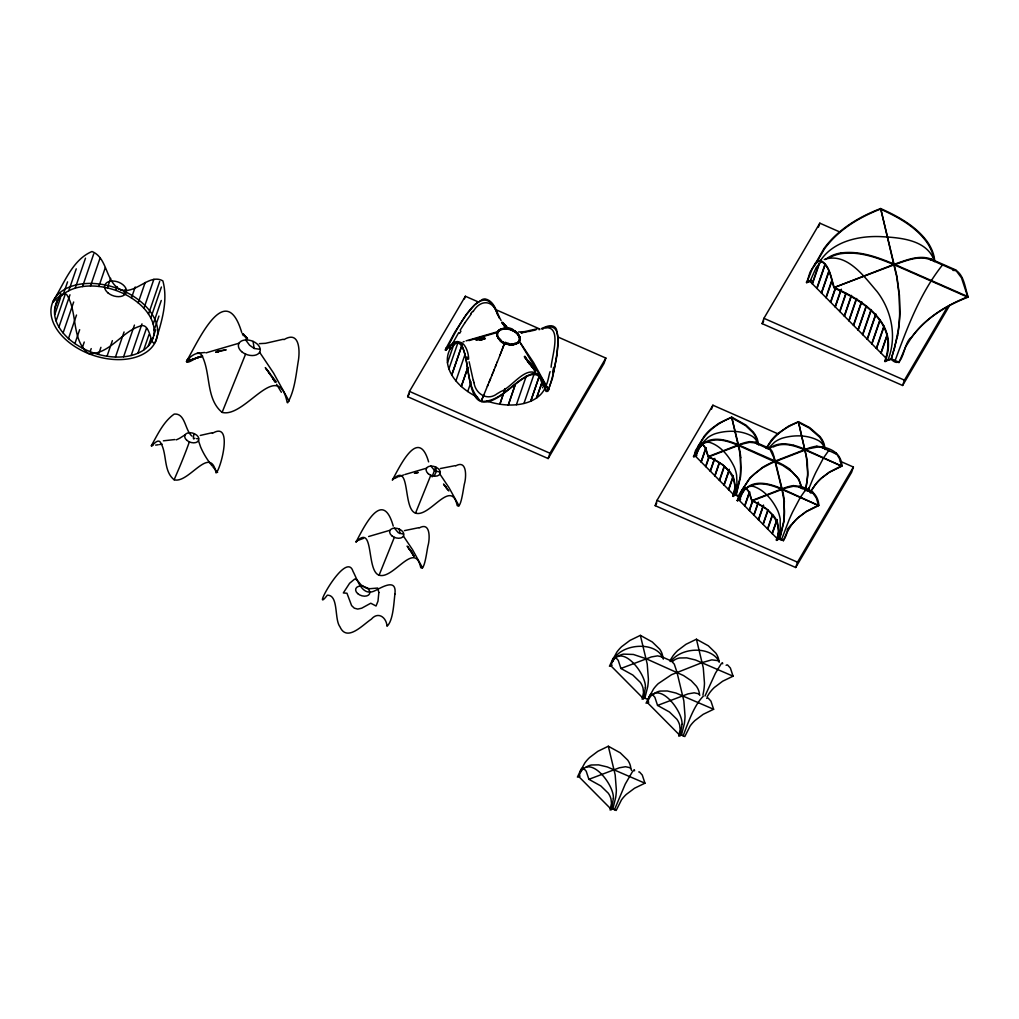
<?xml version="1.0" encoding="UTF-8"?>
<svg xmlns="http://www.w3.org/2000/svg" width="1019" height="1019" viewBox="0 0 1019 1019"><rect width="100%" height="100%" fill="white"/><g stroke="black" fill="none" stroke-linecap="round" stroke-linejoin="round"><path stroke-width="1.5" d="M634.57 770.797L634.315 769.676L632.289 771.918L625.233 784.133L614.47 809.723M722.675 663.789L722.433 662.668L721.095 663.955L715.44 673.202L704.995 695.99M897.599 335.71L891.307 359.363L884.67 361.286C887.804 353.083 888.988 344.002 886.938 335.391A44.963 34.047 30.4 0 0 880.416 321.163C869.054 305.42 851.4 295.879 834.102 288.033C830.918 279.028 830.167 266.379 821.021 261.259A44.963 13.145 -86.1 0 0 815.799 263.641L812.232 268.991L806.73 282.683L810.016 272.251L815.493 262.978A45.575 13.489 -86.2 0 1 820.83 260.546C830.154 265.628 831.02 278.416 834.281 287.498L894.147 264.774C905.738 261.004 919.125 254.699 931.162 260.049M702.932 695.085L703.823 690.372A18.852 5.515 -86.1 0 0 704.473 683.099L703.288 667.865L696.436 639.231L686.016 644.275L677.737 650.504A18.852 8.763 -44.8 0 0 672.935 655.943L670.413 659.943M551.126 367.235C551.585 357.019 563.329 323.609 543.407 328.143M805.379 490.305L807.035 481.172A24.239 7.082 -86.1 0 0 807.647 471.937L806.347 456.321L798.386 421.675L809.697 427.598L820.015 436.591A24.813 18.801 29.6 0 1 824.167 444.131L825.237 449.532M805.851 489.54L807.787 475.096L807.29 460.97L798.386 421.675L788.566 426.146L777.675 433.674A24.813 11.668 -44.3 0 0 771.154 440.488L766.059 448.284M550.133 371.617C548.668 374.508 547.063 391.245 542.796 385.348M194.221 433.635L193.585 436.043A77.495 5.057 -63.9 0 0 193.737 438.692M885.116 361.758C888.288 353.453 889.485 344.256 887.422 335.531A45.575 34.519 30.8 0 0 880.862 321.112C869.474 305.178 851.706 295.485 834.281 287.498L894.325 264.239C905.674 260.38 918.31 254.788 930.347 258.775L955.937 270.035M736.342 494.928L732.712 496.024C740.788 478.229 723.808 462.435 708.332 457.009L705.084 447.468L702.486 444.475A24.239 7.082 -86.1 0 0 699.747 445.023L696.856 449.137L693.837 456.805L695.455 450.742L699.454 444.348A24.813 7.426 -86.4 0 1 702.32 443.774L705.938 448.627L708.332 457.009L741.565 444.22L749.691 442.322L755.257 442.908L770.109 449.659L774.274 458.614L781.891 489.387L783.7 498.851L784.503 511.321A24.239 7.082 -86.1 0 1 783.891 520.556L779.56 538.745L776.312 539.994L779.943 538.911M733.17 496.495L735.158 487.553L734.088 479.287A24.813 18.775 31.3 0 0 729.973 471.67L722.802 464.715L708.511 456.474L738.469 444.87A56.962 26.545 -44.8 0 1 750.201 441.558M776.312 539.994C784.388 522.212 767.409 506.418 751.933 500.979L748.685 491.451L746.086 488.458A24.239 7.082 -86.1 0 0 743.348 489.005L740.456 493.12L737.438 500.775L739.055 494.724L743.055 488.33A24.813 7.426 -86.4 0 1 745.921 487.757L749.538 492.597L751.933 500.979L785.165 488.19L793.291 486.292L798.858 486.891L812.818 493.043L816.257 497.832L818.665 505.577L806.207 511.729L798.476 517.474A24.239 11.273 -44.8 0 0 792.12 524.174C786.082 526.887 786.732 545.534 779.242 538.86M776.771 540.465L778.745 531.536L777.688 523.256A24.813 18.775 31.3 0 0 773.574 515.652L766.403 508.698L752.111 500.456L782.07 488.853A56.962 26.545 -44.8 0 1 793.801 485.541M887.918 360.025C897.14 337.289 891.816 310.795 877.117 291.612C864.316 276.824 846.789 251.82 824.269 259.488M777.93 539.369L780.248 530.466L780.197 519.053A22.711 13.757 68.8 0 0 777.79 510.812C772.81 500.52 764.823 490.228 753.652 486.471A22.711 13.757 68.8 0 0 748.29 486.865C743.068 489.247 740.788 495.068 739.055 500.151L776.822 538.249M612.177 665.178L609.451 666.235L613.247 658.249A18.852 5.515 -86.1 0 1 615.438 657.255L618.24 660.337L620.928 668.477L632.837 675.049L640.34 682.361A18.852 14.279 30.4 0 1 643.065 688.322L643.511 692.525L642.123 699.187L644.836 698.13L647.753 686.513A18.852 5.515 -86.1 0 0 648.402 679.24L647.218 664.006L640.365 635.372L629.946 640.416L621.666 646.645A18.852 8.763 -44.8 0 0 616.864 652.096L612.355 660.388M580.142 776.032L577.416 777.089L581.212 769.103A18.852 5.515 -86.1 0 1 583.403 768.109L586.205 771.192L588.88 779.331L600.79 785.916L608.292 793.215A18.852 14.279 30.4 0 1 611.031 799.189L611.476 803.392L610.075 810.041L612.801 808.984L615.718 797.367A18.852 5.515 -86.1 0 0 616.355 790.094L615.183 774.86L608.318 746.239L597.898 751.283L589.632 757.499A18.852 8.763 -44.8 0 0 584.83 762.951L580.308 771.243M732.712 496.024L735.96 494.763L740.291 476.586A24.239 7.082 -86.1 0 0 740.902 467.339L739.616 451.723L731.655 417.089L746.048 425.152L753.27 432.005A24.813 18.801 29.6 0 1 757.435 439.546L758.136 442.208M648.81 702.129L646.084 703.186L649.88 695.2A18.852 5.515 -86.1 0 1 652.071 694.194L654.873 697.289L657.561 705.428L669.458 712.001L676.96 719.312A18.852 14.279 30.4 0 1 679.698 725.273L680.144 729.477L678.743 736.138L681.469 735.081L684.386 723.465A18.852 5.515 -86.1 0 0 685.035 716.191L683.851 700.957L676.998 672.323L674.311 664.184L671.508 661.102A18.852 5.515 -86.1 0 0 670.056 661.458M884.67 361.286L891.166 358.777L894.593 347.874L898.108 331.06A44.963 13.145 -86.1 0 0 899.65 313.712L899.229 295.816L896.835 277.372L880.658 208.538C898.121 216.423 915.941 226.001 927.405 241.86A45.575 34.519 30 0 1 934.003 256.215L934.869 261.221M512.99 344.498L514.964 343.721M56.185 303.522L57.319 300.223M54.708 309.012L57.535 300.745M59.089 298.554L60.834 293.485M54.669 314.871L60.554 297.714M63.318 294.274L67.56 281.868M56.096 320.934L65.152 294.478M68.744 290.772L76.259 268.825M58.936 326.997L69.967 294.771M75.215 288.186L85.494 258.164M63.102 332.92L73.686 302.006M82.539 286.568L93.723 253.884M68.49 338.486L76.514 315.037M90.5 285.982L100.002 258.227M74.909 343.569L79.66 329.685M98.868 286.441L105.288 267.679M82.208 348.001L84.246 342.04M107.39 287.918L110.663 278.365M90.143 351.67L91.2 348.587M115.835 290.39L117.109 286.67M98.499 354.434L100.932 347.326M123.936 293.765L125.413 289.434M107.02 356.242L112.37 340.652M131.464 297.968L135.209 287.001M115.478 357.032L124.063 331.965M138.189 302.847L145.169 282.454M123.592 356.79L134.444 325.086M143.934 308.286L153.856 279.295M131.158 355.504L141.985 323.876M148.507 314.107L159.703 281.422M137.922 353.224L146.456 328.309M150.799 318.017L161.41 287.014M143.704 350.014L148.991 334.589M153.181 324.106L161.269 300.478M148.341 345.963L150.736 338.983M154.136 330.118L158.951 316.056M151.678 341.212L152.735 338.142M153.627 335.875L155.703 329.799M558.068 337.047L605.859 358.089L604.038 363.401L548.158 458.55L407.651 396.709L409.472 391.398L465.365 296.249L478.395 301.981M464.46 298.898L465.365 296.249M447.468 362.815L453.417 345.67M448.908 368.865L458.028 342.435M451.735 374.941L462.269 344.18M451.812 374.967L462.346 344.205M455.913 380.851L465.046 354.383M461.289 386.43L467.81 367.362M461.352 386.456L467.887 367.388M467.708 391.513L471.109 381.807M499.832 404.186L505.169 388.596L499.896 404.212M508.277 404.976L515.347 384.329L508.341 405.002M516.404 404.721L526.339 375.935M523.957 403.435L534.338 373.349M530.721 401.155L539.255 376.24L530.797 401.18M536.503 397.958L541.942 382.889M536.58 397.97L541.853 382.558M548.158 458.55L549.967 453.238L605.859 358.089M840.369 461.314L853.4 467.046L851.591 472.357L795.699 567.507L655.204 505.666L657.013 500.354L712.905 405.205L778.083 433.89M711.542 409.192L712.905 405.205M701.021 461.874L705.823 447.838M701.301 461.976L706.103 447.927M705.594 466.498L709.02 456.499M705.874 466.587L709.3 456.601M710.179 471.109L714.077 459.722M710.46 471.211L714.841 458.397M949.721 305.28L902.617 385.475L762.123 323.634L763.932 318.323L819.824 223.174L840.102 232.103M714.752 475.733L719.21 462.728M715.032 475.835L719.49 462.817M719.338 480.357L724.216 466.116M719.618 480.446L724.484 466.205M723.91 484.968L729.286 469.275M724.191 485.069L729.082 470.791M728.496 489.591L733.298 475.555M818.461 227.148L819.824 223.174M728.776 489.68L733.094 477.045M812.181 283.728L819.123 263.462M812.461 283.83L819.391 263.564M816.754 288.352L825.123 263.908M817.034 288.441L825.403 264.01M744.622 505.857L749.424 491.808M744.889 505.946L749.704 491.91M821.339 292.962L828.931 270.774M821.62 293.064L829.211 270.876M749.194 510.468L752.621 500.482M749.474 510.57L752.901 500.584M825.912 297.586L832.064 279.626M826.192 297.675L832.345 279.715M753.78 515.092L758.161 502.278M754.047 515.194L758.442 502.38M830.498 302.197L835.529 287.485M830.778 302.299L835.809 287.587M683.15 735.82C688.245 722.586 693.99 705.403 703.276 696.244M758.353 519.715L763.307 505.258M758.633 519.805L763.588 505.348M835.071 306.821L840.624 290.619M835.351 306.923L841.401 289.243M762.938 524.326L767.804 510.086M763.206 524.428L768.084 510.188M839.656 311.445L845.834 293.37M839.936 311.534L846.114 293.472M767.511 528.95L772.402 514.671M767.791 529.052L772.682 514.773M844.229 316.056L851.285 295.446M844.509 316.157L851.566 295.548M772.096 533.561L776.898 519.524M772.364 533.663L777.179 519.626M848.814 320.679L856.406 298.516M849.094 320.781L856.673 298.618M853.387 325.29L861.463 301.739M853.667 325.392L861.73 301.841M781.548 539.611L789.152 519.665A22.711 2.267 -66.2 0 1 792.693 511.831L800.272 497.476L805.494 490.024A22.711 2.267 -66.2 0 1 806.08 490.84M857.973 329.914L866.214 305.827M858.253 330.016L866.494 305.929M807.991 490.852L808.933 488.076M808.271 490.941L809.213 488.177M862.545 334.538L870.621 310.973M862.826 334.627L871.398 309.598M867.131 339.149L875.69 314.145M867.411 339.251L875.971 314.234M871.704 343.772L879.906 319.826M871.984 343.874L880.187 319.915M795.699 567.507L797.508 562.195L853.4 467.046M876.289 348.396L883.881 326.195M876.569 348.485L884.161 326.297M880.862 353.007L887.256 334.321M881.142 353.109L887.052 335.862M895.153 360.522C907.305 327.316 920.361 292.746 942.486 264.991L942.97 265.246M902.617 385.475L904.439 380.163L947.543 306.757M498.431 338.091L497.794 336.168M783.293 540.923L786.961 532.096L792.005 524.25A24.813 11.4 -45.2 0 1 798.45 517.359L806.271 511.436L818.843 505.042C817.824 493.807 810.334 488.674 799.342 486.305L793.699 485.719M890.848 358.892C904.006 372.559 902.528 341.989 911.814 337.098A44.963 20.902 -44.8 0 1 923.265 324.106C936.015 312.107 951.631 303.547 967.872 297.217L968.05 296.695C964.904 287.651 964.241 274.939 955.083 269.78A45.575 13.158 -85.9 0 0 953.364 269.831M739.31 496.775L736.1 495.361L740.495 477.007L740.698 457.748M779.688 539.331L784.095 520.976L784.299 501.717M898.898 362.713L905.624 346.868L911.699 337.2A45.575 21.093 -45 0 1 923.227 324.017C936.028 311.865 951.708 303.152 968.05 296.695L894.325 264.239C877.69 257.17 859.616 250.534 841.235 252.941M189.368 441.902L186.732 449.086A77.495 10.368 -68.6 0 1 179.242 467.848L174.122 479.771C162.9 470.74 167.536 453.277 160.212 441.979C157.028 437.941 150.532 448.602 151.436 445.545C157.741 434.349 163.435 421.7 174.185 414.096C185.433 412.886 184.834 430.26 191.954 436.107M432.12 476.854L435.673 466.995L436.349 471.606L434.272 475.758M504.609 343.008L504.329 343.747M739.998 494.712L740.265 494.011M245.592 354.115L222.117 412.389C205.66 398.798 211.048 373.489 201.991 355.695C197.304 345.607 174.491 371.578 195.648 358.344L186.604 361.478L202.412 356.064L196.501 357.847L201.686 356.306M394.34 537.331L379.093 575.2C365.936 570.806 374.661 522.225 355.911 542.21C364.331 526.288 382.609 488.076 393.245 526.097M430.782 475.274L415.535 513.143C402.339 508.634 411.154 460.257 392.315 480.102C399.868 466.587 418.389 426.209 428.604 461.874M504.622 343.161L503.946 344.791M503.73 345.339L503.411 346.193M503.845 345.072L504.252 344.155M503.297 346.485L503.845 345.199M503.424 346.32L502.609 348.294M502.978 347.492L502.252 349.237M501.87 350.205L502.507 348.715M501.233 351.848L502.01 349.988M500.571 353.542L501.514 351.288M499.756 355.618L500.163 354.574M500.991 352.625L497.157 362.318M808.92 488.534L812.283 480.267A22.711 2.267 -66.2 0 1 815.824 472.447L823.416 458.079L828.638 450.64A22.711 2.267 -66.2 0 1 829.173 450.844M497.272 361.898L492.852 373.03M495.374 366.636L496.1 364.827M493.514 371.273L494.202 369.566M491.693 375.756L492.368 374.088M493.056 372.406L490.152 379.654M497.603 314.565C481.898 271.334 453.188 337.862 445.851 350.294C473.682 319.189 461.39 396.2 481.146 401.435L489.668 380.711M489.247 381.858L490.572 378.508M487.362 386.328L487.834 385.182M483.885 394.722L481.108 401.41C465.505 387.577 470.039 363.286 461.849 345.352A8.177 3.274 74.9 0 0 460.512 343.327L457.582 341.531L454.13 342.142L445.137 350.001L454.983 331.888L466.345 314.604L474.969 304.503L482.535 299.369A8.177 5.452 -39.7 0 1 485.108 298.936C494.839 300.872 496.724 313.177 501.093 320.501M740.813 492.61L741.424 491.171M648.976 697.34L653.497 689.048A18.852 8.763 -44.8 0 1 658.299 683.596L671.521 674.705L702.167 662.579L711.797 659.853L717.682 660.605A18.852 8.763 -44.8 0 1 719.223 662.274M814.105 266.01L823.912 248.649A45.575 21.297 -44.5 0 1 835.516 235.542C848.432 223.454 864.227 214.869 880.658 208.538L896.886 276.111L899.42 295.141L899.917 312.132A46.747 13.655 -86.1 0 1 897.586 335.697M174.122 479.771C188.782 484.05 210.22 443.94 216.079 472.931C220.715 469.39 233.695 420.287 212.398 433.381M222.117 412.389C245.261 418.491 277.843 356.981 287.192 402.581L287.727 402.76C294.746 390.443 295.943 375.17 298.249 361.286C300.057 351.224 299.866 330.003 283.919 339.658M379.093 575.2C393.449 579.773 414.669 539.841 420.745 567.608C424.783 571.735 427.127 547.878 428.171 545.114C429.865 538.491 430.527 521.511 419.242 527.944M415.535 513.143C429.903 517.716 451.124 477.784 457.2 505.551C461.238 509.678 463.581 485.821 464.626 483.057C466.32 476.433 466.969 459.454 455.697 465.887M450.245 348.001L449.863 349.097L450.691 348.371M612.661 661.662C619.144 643.269 656.988 640.136 663.318 659.127M741.756 490.457L749.984 477.86L762.53 467.352A56.962 26.43 -44.7 0 1 775.192 461.225M241.681 332.347C225.543 278.518 197.953 341.951 186.375 361.541L195.572 358.268M697.939 446.526L704.422 435.903A24.813 11.668 -44.3 0 1 710.944 429.088L718.866 423.28L731.655 417.089L738.469 444.87A56.962 16.712 -86 0 1 740.8 457.556M815.862 263.526L824.435 248.954A44.963 20.902 -44.8 0 1 835.873 235.962C848.636 223.951 864.239 215.391 880.48 209.073C897.777 216.932 915.431 226.46 926.78 242.204A44.963 34.047 30.4 0 1 933.315 256.431L934.168 261.399M451.646 345.237L452.028 344.498M452.449 343.721L458.754 332.538M699.938 443.902C706.422 431.33 718.459 422.528 731.464 417.612L745.59 425.598L752.672 432.362A24.239 18.355 30.4 0 1 756.735 439.788L757.423 442.412M743.539 487.872L748.519 480.204A24.239 11.273 -44.8 0 1 754.875 473.491L762.607 467.746L771.727 462.97L808.296 448.806L818.563 446.832L821.989 447.494L836.841 454.257L839.389 458.435L841.809 466.18L829.351 472.332L821.607 478.077A24.239 11.273 -44.8 0 0 815.251 484.789L811.621 489.986M766.67 448.487C773.154 435.915 785.19 427.114 798.208 422.197L809.29 428.082L819.403 436.947A24.239 18.355 30.4 0 1 823.479 444.373L824.167 446.997M810.271 492.457L815.251 484.789A24.813 11.4 -45.2 0 1 821.581 477.962L829.402 472.039L841.987 465.645C840.968 454.423 833.466 449.277 822.473 446.908L816.843 446.322M407.651 396.709L409.256 393.996M655.204 505.666L656.796 502.953M762.123 323.634L763.715 320.921M787.101 530.16L788.693 527.46M707.046 696.894L709.568 692.895A18.852 8.763 -44.8 0 1 714.37 687.456L722.649 681.227L733.069 676.183L730.381 668.044L727.579 664.961A18.852 5.515 -86.1 0 0 726.127 665.305M460.155 330.22L464.982 322.666M464.995 322.641L471.389 313.776M820.066 261.144C832.816 241.579 857.896 235.848 879.868 236.586C899.42 237.58 927.621 239.274 934.576 261.616M670.795 661.497C680.998 647.307 710.116 645.6 719.108 661.255M701.976 443.392L707.797 437.61A22.711 16.024 -13.8 0 1 715.223 433.699C727.146 430.107 741.068 430.145 752.162 436.234A22.711 16.024 -13.8 0 1 756.633 440.96L757.499 442.896M768.708 447.978L774.529 442.195A22.711 16.024 -13.8 0 1 781.955 438.285C793.877 434.693 807.812 434.731 818.907 440.819A22.711 16.024 -13.8 0 1 823.365 445.545L824.231 447.481M473.096 311.674C480.471 298.975 493.323 299.892 497.31 313.954M450.551 348.511L450.449 348.625A51.434 33.194 18.9 0 0 477.631 397.27M451.481 347.543L453.531 345.53M701.811 445.099L702.702 444.208M745.411 489.082L746.303 488.19M821.39 261.475L816.219 267.449L809.99 281.422L885.689 357.784M453.544 345.517C462.448 335.327 468.804 350.944 468.613 359.172M672.502 661.548L674.005 660.287A18.852 14.279 30.4 0 1 679.571 657.981L686.73 657.866L695.455 659.968L733.069 676.183M653.064 694.652L654.567 693.391A18.852 14.279 30.4 0 1 660.134 691.073L667.279 690.971L676.017 693.06L713.631 709.275L710.944 701.136L708.141 698.053A18.852 5.515 -86.1 0 0 706.689 698.41M703.097 443.736L704.689 442.896A22.711 13.757 68.8 0 1 710.052 442.488C721.223 446.246 729.209 456.55 734.189 466.829A22.711 13.757 68.8 0 1 736.597 475.071L736.979 483.592L734.33 495.387L695.455 456.168L698.856 448.36L703.645 443.392M746.761 487.77C753.258 482.114 762.696 482.624 770.504 484.713A61.751 46.785 30.4 0 1 782.07 488.853L818.665 505.577L781.891 489.387C772.096 485.286 760.174 481.057 750.048 486.407M770.389 447.978C776.898 442.717 786.018 443.29 793.635 445.328M185.101 434.82L179.726 438.221A77.495 61.255 31.2 0 1 176.198 439.89M194.935 438.234L193.827 438.743M704.664 442.641C711.147 438.157 719.643 438.832 726.904 440.743A61.751 46.785 30.4 0 1 738.469 444.87L775.242 461.059A56.962 43.193 30.4 0 1 789.75 469.084M767.014 448.436C773.026 447.379 773.65 457.034 775.242 461.059L782.07 488.853A56.962 16.712 -86 0 1 784.401 501.539M539.076 329.723L539.815 329.354M773.179 447.023C783.318 441.673 795.24 445.889 805.023 449.99L841.809 466.18L805.201 449.455A61.751 46.785 30.4 0 0 793.648 445.239M541.28 328.666C545.445 326.946 551.152 323.762 555.151 327.417A8.177 4.675 86.7 0 1 556.489 329.443L558.157 339.34L556.998 355.287L552.387 378.558L547.712 391.423L546.375 390.557L540.936 376.826L538.019 374.177L534.453 373.4A8.177 4.051 -28.2 0 0 531.893 373.833C513.614 380.291 501.565 402.238 481.108 401.41C503.322 408.543 535.918 346.906 545.267 389.755C546.311 394.378 549.152 389.092 549.407 386.978C552.387 378.215 554.361 369.145 555.941 360.038C557.049 350.345 563.813 322.029 545.674 327.608M253.069 341.378L254.151 348.46L259.552 349.237M519.206 341.098L548.719 390.048L533.459 362.369L519.206 341.098A10.496 7.146 31.6 0 1 517.359 343.479M713.631 709.275L703.199 714.319L694.933 720.548A18.852 8.763 -44.8 0 0 690.13 725.999L684.819 736.546L681.469 735.081M638.747 771.982A18.852 5.515 -86.1 0 1 639.473 771.956L642.276 775.051L644.951 783.191L634.531 788.235L626.252 794.451A18.852 8.763 -44.8 0 0 621.463 799.902L616.151 810.462L612.801 808.984M806.271 282.238L811.226 280.314M806.73 282.683L811.684 280.76M693.366 456.346L696.295 455.213M693.837 456.805L696.767 455.671M775.242 461.059L805.201 449.455A56.962 26.545 -44.8 0 1 816.932 446.144M736.966 500.329L740.609 499.234M737.438 500.775L740.367 499.641L739.896 499.195M620.928 668.477L651.37 656.937L657.548 655.867L661.611 656.745A18.852 8.763 -44.8 0 1 662.503 657.472M657.561 705.428L688.003 693.888L694.168 692.818L698.244 693.697A18.852 8.763 -44.8 0 1 699.786 695.366M588.88 779.331L619.335 767.791L625.5 766.721L629.576 767.6A18.852 8.763 -44.8 0 1 631.538 770.428M187.216 359.707L189.572 358.828M448.793 347.11L445.851 348.205L446.246 348.765M392.863 478.917L397.283 477.274M356.408 540.974L363.528 538.338M398.658 476.765L399.983 476.281M401.282 475.809L403.804 474.918M463.186 341.874L464.154 341.543M205.978 352.88L239.032 343.212M405.052 474.472L426.528 468.192M368.611 536.529L390.073 530.249M466.078 340.868L497.781 331.659A10.037 6.381 15.1 0 1 501.743 328.819M202.437 356.051L195.966 358.229L202.564 356.064M468.867 340.613L498.062 332.258L497.781 331.659A10.47 6.815 22.5 0 0 497.501 334.449M708.714 441.329C718.561 437.801 729.133 441.571 738.291 445.405L782.796 465.441L791.878 471.759L796.272 476.332A24.239 18.355 30.4 0 1 800.335 483.758L801.023 486.381M216.83 351.886L219.696 351.071L215.862 352.166L219.989 351.147L217.022 351.924M220.41 351.096L226.167 349.823L217.072 351.198M479.261 339.442L484.522 338.232M414.427 473.326L418.172 472.485L416.045 472.867M212.016 432.769L200.272 435.431M283.307 339.251L265.513 343.314L259.348 343.658M455.289 465.619L440.297 468.549M418.847 527.676L404.428 530.632M537.255 328.806L524.428 331.646L518.493 331.99M535.943 329.876L528.568 331.57M216.079 352.128L218.958 351.44M479.949 340.002L482.802 339.34M501.819 328.92L506.023 328.373M482.993 339.276L480.548 339.786L485.197 338.868M527.129 331.876L521.015 332.844L522.365 332.703M481.083 338.868L485.057 338.155L476.013 339.518M162.072 444.131L159.563 444.564M484.101 339.06L476.102 340.244M158.289 444.755L155.64 445.099M174.835 439.546L163.397 440.819M513.168 343.976L511.347 344.193M151.436 445.545L152.875 445.405M197.1 353.224L204.768 352.51M750.099 441.736L755.346 442.17L769.434 448.36M196.629 438.679L198.438 438.743M439.864 472.115L434.795 470.727L430.833 466.065M403.409 534.173L398.353 532.784L394.391 528.122M835.058 453.442L835.962 453.646M811.926 492.827L812.818 493.043M120.344 289.562C135.476 295.179 149.092 272.965 162.862 280.887C168.402 301 161.41 322.87 155.257 342.244C150.162 347.606 150.965 321.775 140.202 326.093C121.363 331.684 109.237 355.172 88.309 353.491C71.432 339.76 77.661 313.648 67.56 295.981C63.573 287.04 48.313 309.559 53.841 299.943C64.401 282.874 72.502 259.705 91.977 251.515C107.759 257.68 105.224 281.817 120.344 289.562A55.115 35.576 18.9 0 1 155.257 342.244A55.115 35.576 18.9 0 1 88.296 353.491A55.115 35.576 18.9 0 1 53.383 300.796A55.115 35.576 18.9 0 1 120.331 289.536M929.901 259.374L955.631 270.71M891.166 358.777L899.14 362.28M763.932 318.323L904.439 380.163M495.782 309.636L539.229 328.768M735.96 494.763L739.552 496.342M779.56 538.745L783.535 540.49M409.472 391.398L549.967 453.238M657.013 500.354L797.508 562.195M661.076 656.465L671.865 661.216M644.836 698.13L648.186 699.594M644.951 783.191L607.349 766.963L598.612 764.874L591.466 764.989A18.852 14.279 30.4 0 0 585.9 767.294M822.473 446.908L824.944 448.831M755.741 442.322L758.607 444.895M799.342 486.305L802.017 488.534M696.436 639.231L708.345 645.804L715.847 653.115A18.852 14.279 30.4 0 1 718.573 659.089L718.943 661.165M640.365 635.372L652.275 641.957L659.777 649.269A18.852 14.279 30.4 0 1 662.503 655.23L662.872 657.306M608.318 746.239L620.227 752.812L627.729 760.123A18.852 14.279 30.4 0 1 630.468 766.084L630.825 768.173M930.347 258.775L931.06 259.119A46.747 21.73 -44.7 0 1 933.939 261.284M399.244 529.052L399.907 533.663M254.151 348.46L249.566 345.186L245.655 339.926M789.649 469.224L798.679 478.675L802.119 488.611M956.484 271.156L961.477 277.805L967.872 297.217L894.147 264.774C877.27 257.667 858.864 250.84 840.255 253.807A44.963 34.047 30.4 0 0 830.982 256.89M502.749 322.539L506.927 327.137L504.38 324.641L506.201 326.666M247.439 338.652L243.095 333.875M246.7 338.168L244.777 336.066L247.477 338.754M504.252 324.411L506.188 326.564L503.896 324.042M245.63 336.996L246.509 337.862L243.719 334.601M503.335 323.227L506.035 326.373M246.509 337.862L244.649 335.824M505.73 327.226L503.679 324.87L505.539 326.921M244.267 335.429L246.662 338.041L243.146 333.786M217.62 472.459L212.933 466.919M503.679 324.87L504.66 326.029L502.176 322.832L504.481 326.042M439.902 474.09L448.933 487.553L459.034 505.832M259.628 352.268L273.525 372.992L289.065 401.129M403.46 536.147L412.491 549.61L422.579 567.889M502.749 323.66L504.66 326.055M535.994 370.572L528.568 361.083L533.001 366.891M535.421 371.031L527.995 361.541L532.415 367.324L530.644 365.006M276.391 381.972L265.233 367.617M212.079 465.861L209.672 462.69A77.495 55.943 29.8 0 1 200.577 446.908L198.488 440.717M502.787 322.424L505.207 325.532M412.402 553.037L409.523 549.266L411.842 552.247M409.523 549.266L410.007 549.903L407.511 546.553L414.122 556.323L411.561 552.349L413.752 555.801M268.965 372.483L269.717 373.463L265.857 368.292L274.544 381.042M524.836 356.204L534.937 370.84M524.263 356.663L528.746 362.509L524.9 357.351M443.545 484.05L448.857 490.98M407.103 546.108L410.007 549.903M446.462 487.846L443.966 484.496L447.659 489.795M527.6 361.07L529.409 363.554L525.46 358.051L530.007 364.573L528.402 362.229M528.288 362.114L529.816 364.369M499.488 338.97L498.609 337.556M532.529 367.107L534.899 370.776M275.245 382.125L272.888 378.444L275.105 381.934M532.504 367.057L534.007 369.426M538.924 375.642C527.167 362.853 512.137 387.538 500.788 391.538A77.966 70.171 62.9 0 1 497.297 393.614C487.579 401.359 475.593 394.035 474.001 382.736M276.595 384.303L281.359 392.277M539.535 376.724L542.477 384.494M242.229 333.48L243.337 335.697M501.896 322.195L502.724 323.864M497.909 315.164L498.482 316.374M498.8 317.024L499.361 318.208M512.34 330.653L512.391 329.761A10.037 6.076 19.8 0 1 517.525 333.353L519.359 336.639M473.249 380.316L469.122 361.758M699.505 694.257L699.136 692.181A18.852 14.279 30.4 0 0 696.41 686.22L691.188 680.667L683.494 675.521L646.097 658.72L633.385 654.465L623.501 654.122A18.852 14.279 30.4 0 0 617.934 656.44M953.058 270.494A44.963 13.145 -86.1 0 1 954.778 270.443M825.352 259.527A47.052 35.627 30.4 0 1 841.21 252.878M821.989 447.494A24.239 11.273 -44.8 0 1 823.276 448.245M798.858 486.891A24.239 11.273 -44.8 0 1 800.144 487.642M755.257 442.908A24.239 11.273 -44.8 0 1 756.544 443.66M696.397 455.251A45.244 34.264 30.4 0 1 701.683 445.01M739.998 499.234A45.244 34.264 30.4 0 1 745.284 488.98M834.459 452.971A24.813 7.082 -85.7 0 1 836.255 452.984M810.385 492.954A24.813 7.082 -85.7 0 1 813.124 492.368M519.957 336.652A10.024 6.878 17 0 1 519.104 341.047M505.679 327.596A10.024 6.636 23 0 1 512.71 329.277M508.799 343.378A10.47 6.381 19.4 0 1 505.093 342.206M504.278 343.632A10.496 7.961 13.7 0 1 500.342 341.148M511.589 344.562A9.247 5.936 15.1 0 1 508.927 344.689M516.633 342.855A9.247 4.929 13.1 0 1 514.62 343.276M497.412 336.181A9.247 5.604 19.2 0 1 496.903 334.372M501.424 340.575A9.247 5.299 28.5 0 1 499.998 338.932M544.694 388.812A51.434 33.194 18.9 0 1 486.942 401.066M542.286 329.213A81.329 42.964 -71.8 0 1 543.344 328.793M553.661 367.26A77.966 35.219 -75.3 0 1 552.604 371.973M459.607 333.391A85.086 26.112 -60.7 0 1 460.945 331.162M470.905 313.47A81.316 70.235 -35.5 0 1 472.612 311.343M474.128 382.711A85.086 78.922 -0.4 0 1 473.351 380.278M467.008 356.994A81.316 7.948 77.4 0 1 467.466 359.287M542.758 387.844A85.086 10.05 89.4 0 1 542.439 387.284M538.503 375.744A81.316 35.232 -8.1 0 1 539.178 376.813M613.374 798.285L611.438 809.519L578.779 776.567C587.224 750.264 614.279 784.108 613.374 798.285M645.409 687.417L643.486 698.652L610.814 665.7C619.259 639.41 646.313 673.253 645.409 687.417M682.042 724.369L680.106 735.603L647.447 702.651C655.892 676.361 682.947 710.205 682.042 724.369M378.864 592.485L377.985 601.159L376.049 605.999L370.763 603.223L361.694 608.203L357.733 609.082L354.332 608.19L351.606 605.592L346.957 593.224L343.314 592.956L349.593 583.276L354.727 579.021L356.752 579.696L361.006 584.817L365.528 587.81L369.744 588.715L377.667 588.052L378.864 592.485M394.901 594.09C393.767 603.554 393.13 620.711 387.029 626.277C386.545 617.667 378.342 611.005 371.336 619.183C362.981 624.583 346.919 642.581 339.951 626.774C334.143 619.246 338.868 594.969 327.328 595.172C309.445 618.023 345.951 549.05 352.982 571.315C357.618 579.849 362.089 597.452 375.298 590.549C382.584 586.919 397.015 578.028 394.901 594.09M391.755 535.714A7.35 4.738 18.9 0 0 403.651 535.752A7.35 4.738 18.9 0 0 394.901 528.122A7.35 4.738 18.9 0 0 391.755 535.714M428.197 473.657A7.35 4.738 18.9 0 0 440.093 473.695A7.35 4.738 18.9 0 0 431.355 466.065A7.35 4.738 18.9 0 0 428.197 473.657M241.605 351.619A11.311 7.299 18.9 0 0 259.921 351.682A11.311 7.299 18.9 0 0 246.458 339.926A11.311 7.299 18.9 0 0 241.605 351.619M69.305 339.238A51.434 33.194 18.9 0 0 152.532 339.365A51.434 33.194 18.9 0 0 91.137 285.982A51.434 33.194 18.9 0 0 69.305 339.238M107.976 292.873A11.311 7.299 18.9 0 0 126.178 292.631A11.311 7.299 18.9 0 0 112.408 281.027A11.311 7.299 18.9 0 0 107.976 292.873M500.329 340.282A11.757 7.592 18.9 0 0 519.461 340.613A11.757 7.592 18.9 0 0 505.73 328.258A11.757 7.592 18.9 0 0 500.329 340.282M500.291 340.371A11.757 7.592 18.9 0 0 519.423 340.703A11.757 7.592 18.9 0 0 505.679 328.36A11.757 7.592 18.9 0 0 500.291 340.371M500.202 340.639A11.757 7.592 18.9 0 0 519.333 340.97A11.757 7.592 18.9 0 0 505.59 328.627A11.757 7.592 18.9 0 0 500.202 340.639M500.813 340.83A11.311 7.299 18.9 0 0 519.015 340.575A11.311 7.299 18.9 0 0 505.246 328.984A11.311 7.299 18.9 0 0 500.813 340.83M186.783 440.284A7.35 4.738 18.9 0 0 198.68 440.335A7.35 4.738 18.9 0 0 189.929 432.693A7.35 4.738 18.9 0 0 186.783 440.284M357.644 593.555A7.35 4.738 18.9 0 0 369.591 593.759A7.35 4.738 18.9 0 0 361.006 586.04A7.35 4.738 18.9 0 0 357.644 593.555"/></g></svg>
